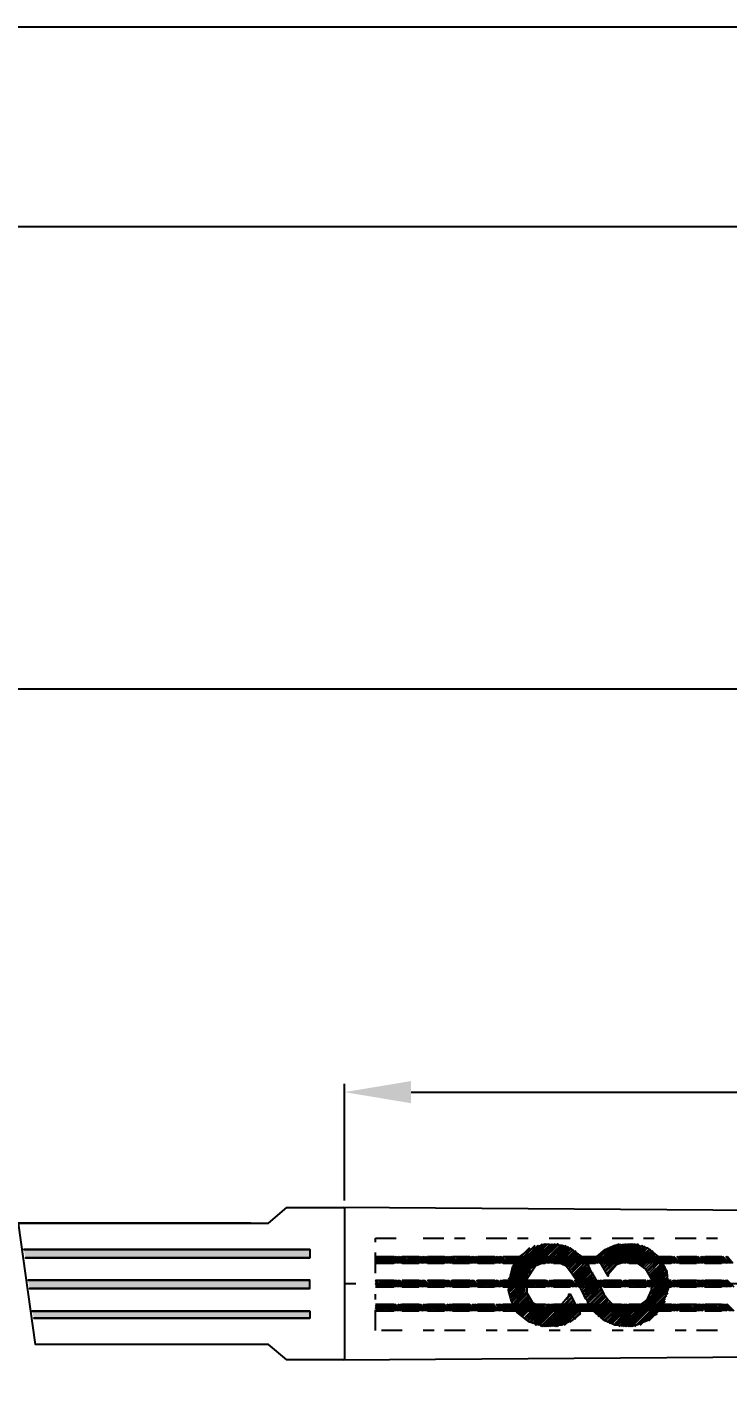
# Model space of a CAD drawing. Header units: millimetres. Extents: x 7018 to 13530, y 4187 to 5692.
# Drawn here: x 9919.24 to 9940.31, y 5208.06 to 5248.87 of the extents above; entities that cross this region are included whole.
import ezdxf

# ---------------------------------------------------------------- set-up
doc = ezdxf.new("R2010")
doc.units = ezdxf.units.MM
doc.linetypes.add('CENTER2', pattern=[28.575, 19.05, -3.175, 3.175, -3.175])
doc.linetypes.add('HIDDEN2', pattern=[0.1875, 0.125, -0.0625])
for name, color, linetype in [('Center Line', 2, 'CENTER2'), ('Dimension', 3, 'Continuous'), ('Hidden Line', 1, 'HIDDEN2')]:
    doc.layers.add(name, color=color, linetype=linetype)
doc.styles.get("Standard").update_dxf_attribs({"font": 'arial.ttf'})
doc.dimstyles.new('Standard$0', dxfattribs={"dimtxt": 2.3, "dimasz": 2, "dimexe": 1, "dimexo": 1, "dimgap": 1, "dimtad": 1, "dimdec": 1, "dimzin": 0, "dimdsep": 46, "dimtxsty": 'Standard', "dimcen": 0, "dimclrd": 4, "dimclre": 4, "dimclrt": 4, "dimadec": 1, "dimazin": 0, "dimtfac": 1, "dimtdec": 1, "dimtofl": 0, "dimtmove": 0, "dimatfit": 0, "dimfxl": 1, "dimtfillclr": 256, "dimtolj": 1, "dimtzin": 0, "dimlwd": -1, "dimlwe": -1, "dimarcsym": 1})

# ---------------------------------------------------------------- blocks, each defined once
blk = doc.blocks.new('*D2069')
at = {"layer": 'Defpoints', "color": 0, "transparency": 16777216}
for p in [(10077.711, 5216.858), (9928.786, 5213.351), (10077.711, 5213.351)]:
    blk.add_point(p, dxfattribs=at)
at = {"layer": 'Dimension', "color": 3, "transparency": 16777216}
for p, q in [((9928.786, 5213.601), (9928.786, 5217.108)), ((10077.711, 5213.601), (10077.711, 5217.108)), ((9930.786, 5216.858), (10075.711, 5216.858))]:
    blk.add_line(p, q, dxfattribs=at)
for points in [[(9930.786, 5217.191), (9930.786, 5216.525), (9928.786, 5216.858)], [(10075.711, 5217.191), (10075.711, 5216.525), (10077.711, 5216.858)]]:
    blk.add_solid(points, dxfattribs=at)
at = {"layer": 'Dimension', "transparency": 16777216, "insert": (10003.478, 5218.385), "char_height": 2.5, "attachment_point": 5}
blk.add_mtext('\\A1;149±2', dxfattribs=at)

msp = doc.modelspace()

# ---------------------------------------------------------------- linework, layer by layer
for p, q in [((10242.332, 5242.873), (9833.076, 5242.873)), ((9845.633, 5228.984), (10242.071, 5228.984)), ((9964.089, 5213.134), (9928.751, 5213.386)), ((9928.751, 5208.81), (9964.089, 5209.062))]:
    msp.add_line(p, q)
for points in [[(10246.37, 4951.873), (10246.37, 5248.873), (9826.37, 5248.873), (9826.37, 4951.873)], [(9918.981, 5212.923), (9926.506, 5212.923), (9927.053, 5213.386), (9928.786, 5213.386), (9928.786, 5208.81), (9927.053, 5208.81), (9926.506, 5209.273), (9919.496, 5209.273)], [(9927.74, 5212.13), (9919.147, 5212.13)], [(9938.27, 5211.877), (9938.48, 5211.456), (9938.522, 5210.951), (9938.312, 5210.403), (9937.891, 5209.982), (9937.427, 5209.813), (9936.922, 5209.855), (9936.627, 5209.982), (9936.374, 5210.192), (9936.164, 5210.445), (9936.164, 5210.487), (9936.122, 5210.487), (9936.08, 5210.614), (9936.037, 5210.656), (9935.995, 5210.74), (9935.785, 5211.161), (9935.616, 5211.414), (9935.448, 5211.624), (9935.195, 5211.751), (9934.942, 5211.793), (9934.521, 5211.624), (9934.268, 5211.245), (9934.268, 5210.824), (9934.437, 5210.529), (9934.69, 5210.403), (9934.942, 5210.319), (9935.279, 5210.445), (9935.532, 5210.74), (9935.532, 5210.782), (9935.574, 5210.782), (9935.869, 5210.192), (9935.616, 5209.982), (9935.321, 5209.855), (9934.816, 5209.813), (9934.353, 5209.94), (9933.974, 5210.235), (9933.805, 5210.571), (9933.721, 5210.908), (9933.763, 5211.288), (9933.847, 5211.624), (9934.058, 5211.919), (9934.353, 5212.13), (9934.816, 5212.298), (9935.321, 5212.256), (9935.616, 5212.13), (9935.911, 5211.919), (9936.08, 5211.667), (9936.122, 5211.667), (9936.122, 5211.624), (9936.164, 5211.54), (9936.206, 5211.456), (9936.248, 5211.372), (9936.501, 5210.951), (9936.585, 5210.782), (9936.711, 5210.614), (9936.922, 5210.403), (9937.259, 5210.319), (9937.554, 5210.361), (9937.891, 5210.614), (9938.017, 5210.908), (9938.017, 5211.245), (9937.849, 5211.54), (9937.554, 5211.751), (9937.301, 5211.793), (9936.964, 5211.667), (9936.711, 5211.372), (9936.711, 5211.33), (9936.374, 5211.919), (9936.627, 5212.13), (9936.922, 5212.256), (9937.427, 5212.298), (9937.891, 5212.172)], [(9935.658, 5212.13), (9935.279, 5211.751)], [(9927.74, 5211.877), (9919.19, 5211.877)], [(9935.953, 5211.877), (9935.574, 5211.498)], [(9938.185, 5211.961), (9937.806, 5211.582)], [(9938.27, 5211.877), (9937.891, 5211.498)], [(9938.312, 5211.793), (9937.933, 5211.414)], [(9936.29, 5211.288), (9935.911, 5210.908)], [(9927.74, 5211.203), (9919.274, 5211.203)], [(9927.74, 5210.951), (9919.316, 5210.951)], [(9934.563, 5210.445), (9934.184, 5210.066)], [(9936.627, 5210.698), (9936.248, 5210.319)], [(9927.74, 5210.277), (9919.4, 5210.277)], [(9927.74, 5210.066), (9919.442, 5210.066)], [(9936.922, 5210.403), (9936.543, 5210.024)]]:
    msp.add_lwpolyline(points, close=True)
for points in [[(9925.971, 5212.923), (9918.94, 5212.923)], [(9919.147, 5212.13), (9927.74, 5212.13), (9927.74, 5211.877), (9919.19, 5211.877)], [(9933.931, 5210.993), (9933.721, 5211.203), (9934.816, 5212.298)], [(9933.721, 5211.245), (9934.774, 5212.298)], [(9933.721, 5211.161), (9934.858, 5212.298)], [(9933.721, 5211.119), (9934.9, 5212.298)], [(9933.721, 5211.077), (9934.984, 5212.298)], [(9933.721, 5211.035), (9935.027, 5212.298)], [(9933.721, 5210.951), (9935.069, 5212.298)], [(9935.111, 5212.298), (9933.721, 5210.908), (9935.153, 5212.298)], [(9934.353, 5212.172), (9933.889, 5211.709), (9933.721, 5211.919)], [(9933.763, 5211.33), (9934.732, 5212.298)], [(9933.763, 5211.372), (9934.647, 5212.256)], [(9933.805, 5211.498), (9934.521, 5212.256)], [(9933.805, 5211.456), (9934.605, 5212.256)], [(9933.847, 5211.582), (9934.479, 5212.214)], [(9934.016, 5211.835), (9934.226, 5212.046)], [(9934.69, 5211.751), (9935.195, 5212.298), (9934.563, 5211.709), (9934.395, 5211.919)], [(9934.732, 5211.793), (9935.237, 5212.298)], [(9934.816, 5211.793), (9935.279, 5212.256)], [(9934.858, 5211.793), (9935.321, 5212.256)], [(9934.9, 5211.793), (9935.363, 5212.256)], [(9934.942, 5211.793), (9935.406, 5212.256)], [(9935.027, 5211.793), (9935.448, 5212.256)], [(9935.49, 5212.214), (9935.069, 5211.793), (9935.448, 5212.214)], [(9935.111, 5211.793), (9935.532, 5212.214)], [(9935.153, 5211.793), (9935.574, 5212.172), (9935.195, 5211.793)], [(9935.7, 5212.088), (9935.321, 5211.709), (9935.153, 5211.919)], [(9935.743, 5212.088), (9935.363, 5211.709), (9935.195, 5211.919)], [(9935.237, 5211.751), (9935.616, 5212.172)], [(9935.363, 5211.709), (9935.743, 5212.046)], [(9935.406, 5211.667), (9935.785, 5212.046)], [(9937.048, 5212.298), (9936.501, 5211.709), (9936.29, 5211.919)], [(9936.585, 5211.709), (9936.374, 5211.919), (9936.627, 5212.13)], [(9936.416, 5211.835), (9936.796, 5212.214)], [(9936.416, 5211.877), (9936.711, 5212.172)], [(9936.459, 5211.751), (9937.006, 5212.298)], [(9936.922, 5212.256), (9936.459, 5211.793), (9936.88, 5212.256)], [(9936.501, 5211.709), (9937.09, 5212.298)], [(9936.501, 5211.667), (9937.175, 5212.298)], [(9937.259, 5212.298), (9936.543, 5211.624), (9937.217, 5212.298)], [(9936.585, 5211.582), (9937.301, 5212.298)], [(9937.385, 5212.298), (9936.585, 5211.54), (9937.343, 5212.298)], [(9936.627, 5211.498), (9937.427, 5212.298)], [(9937.512, 5212.298), (9936.627, 5211.456), (9937.469, 5212.298)], [(9936.669, 5211.414), (9937.554, 5212.298)], [(9937.596, 5212.298), (9937.006, 5211.709), (9936.796, 5211.919)], [(9937.09, 5211.751), (9937.638, 5212.298)], [(9937.133, 5211.751), (9937.638, 5212.256)], [(9937.217, 5211.793), (9937.68, 5212.256)], [(9937.259, 5211.793), (9937.722, 5212.256)], [(9937.301, 5211.793), (9937.764, 5212.256)], [(9937.343, 5211.793), (9937.806, 5212.214), (9937.385, 5211.793)], [(9937.427, 5211.751), (9937.849, 5212.214)], [(9937.554, 5211.751), (9937.975, 5212.13), (9937.596, 5211.709), (9937.427, 5211.919)], [(9937.469, 5211.751), (9937.891, 5212.172), (9937.512, 5211.751), (9937.933, 5212.13)], [(9938.059, 5212.088), (9937.638, 5211.709), (9938.017, 5212.088)], [(9937.68, 5211.667), (9938.059, 5212.046)], [(9937.722, 5211.667), (9938.101, 5212.046)], [(9929.93, 5211.709), (9929.719, 5211.919)], [(9929.719, 5211.919), (9930.267, 5211.919)], [(9929.888, 5211.709), (9929.719, 5211.877)], [(9929.846, 5211.709), (9929.719, 5211.835)], [(9929.804, 5211.709), (9929.719, 5211.751)], [(9929.762, 5211.709), (9929.719, 5211.709)], [(9930.267, 5211.709), (9929.719, 5211.709)], [(9929.972, 5211.709), (9929.762, 5211.919)], [(9930.014, 5211.709), (9929.804, 5211.919)], [(9930.056, 5211.709), (9929.846, 5211.919)], [(9930.099, 5211.709), (9929.93, 5211.919)], [(9930.141, 5211.709), (9929.972, 5211.919)], [(9930.183, 5211.709), (9930.014, 5211.919)], [(9930.225, 5211.709), (9930.056, 5211.919)], [(9930.309, 5211.709), (9930.099, 5211.919)], [(9930.351, 5211.709), (9930.141, 5211.919)], [(9930.393, 5211.709), (9930.183, 5211.919)], [(9930.436, 5211.709), (9930.225, 5211.919)], [(9930.478, 5211.709), (9930.267, 5211.919)], [(9930.52, 5211.709), (9930.309, 5211.919)], [(9930.562, 5211.709), (9930.351, 5211.919)], [(9930.604, 5211.709), (9930.393, 5211.919)], [(9930.646, 5211.709), (9930.436, 5211.919)], [(9930.688, 5211.709), (9930.478, 5211.919)], [(9930.73, 5211.709), (9930.52, 5211.919)], [(9930.52, 5211.919), (9931.025, 5211.919)], [(9931.025, 5211.709), (9930.52, 5211.709)], [(9930.772, 5211.709), (9930.562, 5211.919)], [(9930.815, 5211.709), (9930.646, 5211.919)], [(9930.857, 5211.709), (9930.688, 5211.919)], [(9930.899, 5211.709), (9930.73, 5211.919)], [(9930.941, 5211.709), (9930.772, 5211.919)], [(9930.983, 5211.709), (9930.815, 5211.919)], [(9931.067, 5211.709), (9930.857, 5211.919)], [(9931.109, 5211.709), (9930.899, 5211.919)], [(9931.152, 5211.709), (9930.941, 5211.919)], [(9931.194, 5211.709), (9930.983, 5211.919)], [(9931.236, 5211.709), (9931.025, 5211.919)], [(9931.278, 5211.709), (9931.067, 5211.919)], [(9931.32, 5211.709), (9931.109, 5211.919)], [(9931.362, 5211.709), (9931.152, 5211.919)], [(9931.404, 5211.709), (9931.194, 5211.919)], [(9931.446, 5211.709), (9931.236, 5211.919)], [(9931.488, 5211.709), (9931.278, 5211.919)], [(9931.278, 5211.919), (9931.783, 5211.919)], [(9931.783, 5211.709), (9931.278, 5211.709)], [(9931.531, 5211.709), (9931.32, 5211.919)], [(9931.573, 5211.709), (9931.404, 5211.919)], [(9931.615, 5211.709), (9931.446, 5211.919)], [(9931.657, 5211.709), (9931.488, 5211.919)], [(9931.699, 5211.709), (9931.531, 5211.919)], [(9931.783, 5211.709), (9931.573, 5211.919)], [(9931.825, 5211.709), (9931.615, 5211.919)], [(9931.868, 5211.709), (9931.657, 5211.919)], [(9931.91, 5211.709), (9931.699, 5211.919)], [(9931.952, 5211.709), (9931.741, 5211.919)], [(9931.994, 5211.709), (9931.783, 5211.919)], [(9932.036, 5211.709), (9931.825, 5211.919)], [(9932.078, 5211.709), (9931.868, 5211.919)], [(9932.12, 5211.709), (9931.91, 5211.919)], [(9932.162, 5211.709), (9931.952, 5211.919)], [(9932.205, 5211.709), (9931.994, 5211.919)], [(9932.247, 5211.709), (9932.036, 5211.919)], [(9932.036, 5211.919), (9932.541, 5211.919)], [(9932.541, 5211.709), (9932.036, 5211.709)], [(9932.289, 5211.709), (9932.12, 5211.919)], [(9932.331, 5211.709), (9932.162, 5211.919)], [(9932.373, 5211.709), (9932.205, 5211.919)], [(9932.415, 5211.709), (9932.247, 5211.919)], [(9932.457, 5211.709), (9932.289, 5211.919)], [(9932.541, 5211.709), (9932.331, 5211.919)], [(9932.584, 5211.709), (9932.373, 5211.919)], [(9932.626, 5211.709), (9932.415, 5211.919)], [(9932.668, 5211.709), (9932.457, 5211.919)], [(9932.71, 5211.709), (9932.499, 5211.919)], [(9932.752, 5211.709), (9932.541, 5211.919)], [(9932.794, 5211.709), (9932.584, 5211.919)], [(9932.836, 5211.709), (9932.626, 5211.919)], [(9932.878, 5211.709), (9932.668, 5211.919)], [(9932.921, 5211.709), (9932.71, 5211.919)], [(9932.963, 5211.709), (9932.752, 5211.919)], [(9933.005, 5211.709), (9932.794, 5211.919)], [(9932.794, 5211.919), (9933.3, 5211.919)], [(9933.3, 5211.709), (9932.794, 5211.709)], [(9933.047, 5211.709), (9932.878, 5211.919)], [(9933.089, 5211.709), (9932.921, 5211.919)], [(9933.131, 5211.709), (9932.963, 5211.919)], [(9933.173, 5211.709), (9933.005, 5211.919)], [(9933.258, 5211.709), (9933.047, 5211.919)], [(9933.3, 5211.709), (9933.089, 5211.919)], [(9933.342, 5211.709), (9933.131, 5211.919)], [(9933.384, 5211.709), (9933.173, 5211.919)], [(9933.426, 5211.709), (9933.215, 5211.919)], [(9933.468, 5211.709), (9933.258, 5211.919)], [(9933.51, 5211.709), (9933.3, 5211.919)], [(9933.552, 5211.709), (9933.342, 5211.919)], [(9933.594, 5211.709), (9933.384, 5211.919)], [(9933.637, 5211.709), (9933.426, 5211.919)], [(9933.679, 5211.709), (9933.468, 5211.919)], [(9933.721, 5211.709), (9933.51, 5211.919)], [(9933.552, 5211.919), (9934.058, 5211.919)], [(9934.058, 5211.709), (9933.552, 5211.709)], [(9933.763, 5211.709), (9933.594, 5211.919)], [(9933.805, 5211.709), (9933.637, 5211.919)], [(9933.847, 5211.709), (9933.679, 5211.919)], [(9933.931, 5211.709), (9933.763, 5211.919)], [(9934.016, 5211.709), (9933.805, 5211.919)], [(9934.058, 5211.709), (9933.847, 5211.919)], [(9934.1, 5211.709), (9933.889, 5211.919)], [(9934.142, 5211.709), (9933.931, 5211.919)], [(9934.184, 5211.709), (9933.974, 5211.919)], [(9934.226, 5211.709), (9934.016, 5211.919)], [(9934.268, 5211.709), (9934.058, 5211.919)], [(9934.31, 5211.709), (9934.1, 5211.919)], [(9934.353, 5211.709), (9934.142, 5211.919)], [(9934.395, 5211.709), (9934.184, 5211.919)], [(9934.437, 5211.709), (9934.226, 5211.919)], [(9934.479, 5211.709), (9934.268, 5211.919)], [(9934.31, 5211.919), (9934.816, 5211.919)], [(9934.816, 5211.709), (9934.31, 5211.709)], [(9934.521, 5211.709), (9934.353, 5211.919)], [(9934.605, 5211.709), (9934.437, 5211.919)], [(9934.647, 5211.709), (9934.479, 5211.919)], [(9934.732, 5211.709), (9934.521, 5211.919)], [(9934.774, 5211.709), (9934.563, 5211.919)], [(9934.816, 5211.709), (9934.605, 5211.919)], [(9934.858, 5211.709), (9934.647, 5211.919)], [(9934.9, 5211.709), (9934.69, 5211.919)], [(9934.942, 5211.709), (9934.732, 5211.919)], [(9934.984, 5211.709), (9934.774, 5211.919)], [(9935.027, 5211.709), (9934.816, 5211.919)], [(9935.069, 5211.709), (9934.858, 5211.919)], [(9935.111, 5211.709), (9934.9, 5211.919)], [(9935.153, 5211.709), (9934.942, 5211.919)], [(9935.195, 5211.709), (9934.984, 5211.919)], [(9935.237, 5211.709), (9935.069, 5211.919)], [(9935.069, 5211.919), (9935.574, 5211.919)], [(9935.574, 5211.709), (9935.069, 5211.709)], [(9935.279, 5211.709), (9935.111, 5211.919)], [(9935.406, 5211.709), (9935.237, 5211.919)], [(9935.49, 5211.709), (9935.279, 5211.919)], [(9935.532, 5211.709), (9935.321, 5211.919)], [(9935.574, 5211.709), (9935.363, 5211.919)], [(9935.616, 5211.709), (9935.406, 5211.919)], [(9935.448, 5211.667), (9935.785, 5212.004)], [(9935.448, 5211.624), (9935.827, 5212.004)], [(9935.658, 5211.709), (9935.448, 5211.919)], [(9935.49, 5211.624), (9935.869, 5211.961), (9935.49, 5211.582)], [(9935.7, 5211.709), (9935.49, 5211.919)], [(9935.743, 5211.709), (9935.532, 5211.919)], [(9935.7, 5211.33), (9936.08, 5211.709), (9935.911, 5211.919), (9935.532, 5211.582)], [(9935.532, 5211.54), (9935.911, 5211.919)], [(9935.785, 5211.709), (9935.574, 5211.919)], [(9935.827, 5211.709), (9935.616, 5211.919)], [(9935.616, 5211.414), (9935.995, 5211.793), (9935.616, 5211.456), (9935.953, 5211.835)], [(9935.869, 5211.709), (9935.658, 5211.919)], [(9935.658, 5211.372), (9936.037, 5211.751), (9935.658, 5211.33)], [(9935.911, 5211.709), (9935.7, 5211.919)], [(9935.7, 5211.288), (9936.08, 5211.667), (9935.7, 5211.245)], [(9935.953, 5211.709), (9935.743, 5211.919)], [(9935.995, 5211.709), (9935.827, 5211.919)], [(9935.827, 5211.919), (9936.332, 5211.919)], [(9936.332, 5211.709), (9935.827, 5211.709)], [(9936.037, 5211.709), (9935.869, 5211.919)], [(9936.122, 5211.709), (9935.953, 5211.919)], [(9936.206, 5211.709), (9935.995, 5211.919)], [(9936.248, 5211.709), (9936.037, 5211.919)], [(9936.29, 5211.709), (9936.08, 5211.919)], [(9936.332, 5211.709), (9936.122, 5211.919)], [(9936.374, 5211.709), (9936.164, 5211.919)], [(9936.416, 5211.709), (9936.206, 5211.919)], [(9936.459, 5211.709), (9936.248, 5211.919)], [(9936.543, 5211.709), (9936.332, 5211.919)], [(9936.627, 5211.709), (9936.416, 5211.919)], [(9936.669, 5211.709), (9936.459, 5211.919)], [(9936.711, 5211.709), (9936.543, 5211.919)], [(9936.753, 5211.709), (9936.585, 5211.919)], [(9936.585, 5211.919), (9937.09, 5211.919)], [(9937.09, 5211.709), (9936.585, 5211.709)], [(9936.796, 5211.709), (9936.627, 5211.919)], [(9936.838, 5211.709), (9936.669, 5211.919)], [(9936.88, 5211.709), (9936.711, 5211.919)], [(9936.964, 5211.709), (9936.753, 5211.919)], [(9937.048, 5211.709), (9936.838, 5211.919)], [(9937.09, 5211.709), (9936.88, 5211.919)], [(9937.133, 5211.709), (9936.922, 5211.919)], [(9937.175, 5211.709), (9936.964, 5211.919)], [(9937.217, 5211.709), (9937.006, 5211.919)], [(9937.259, 5211.709), (9937.048, 5211.919)], [(9937.301, 5211.709), (9937.09, 5211.919)], [(9937.343, 5211.709), (9937.133, 5211.919)], [(9937.385, 5211.709), (9937.175, 5211.919)], [(9937.427, 5211.709), (9937.217, 5211.919)], [(9937.469, 5211.709), (9937.301, 5211.919)], [(9937.512, 5211.709), (9937.343, 5211.919)], [(9937.343, 5211.919), (9937.849, 5211.919)], [(9937.849, 5211.709), (9937.343, 5211.709)], [(9937.554, 5211.709), (9937.385, 5211.919)], [(9937.68, 5211.709), (9937.469, 5211.919)], [(9937.722, 5211.709), (9937.512, 5211.919)], [(9937.764, 5211.709), (9937.554, 5211.919)], [(9937.806, 5211.709), (9937.596, 5211.919)], [(9937.849, 5211.709), (9937.638, 5211.919)], [(9937.891, 5211.709), (9937.68, 5211.919)], [(9937.722, 5211.624), (9938.101, 5212.004)], [(9937.933, 5211.709), (9937.722, 5211.919)], [(9937.764, 5211.624), (9938.143, 5212.004)], [(9937.975, 5211.709), (9937.764, 5211.919)], [(9938.017, 5211.709), (9937.806, 5211.919)], [(9938.059, 5211.709), (9937.849, 5211.919)], [(9938.438, 5211.709), (9938.228, 5211.919), (9937.849, 5211.54), (9938.228, 5211.919)], [(9938.101, 5211.709), (9937.891, 5211.919)], [(9937.891, 5211.456), (9938.312, 5211.835)], [(9938.143, 5211.709), (9937.933, 5211.919)], [(9937.975, 5211.33), (9938.354, 5211.709), (9938.185, 5211.919)], [(9937.975, 5211.372), (9938.354, 5211.751)], [(9937.975, 5211.288), (9938.396, 5211.709)], [(9938.185, 5211.709), (9938.017, 5211.919)], [(9938.017, 5211.288), (9938.396, 5211.667)], [(9938.228, 5211.709), (9938.059, 5211.919)], [(9938.27, 5211.709), (9938.101, 5211.919)], [(9938.101, 5211.919), (9938.607, 5211.919)], [(9938.607, 5211.709), (9938.101, 5211.709)], [(9938.312, 5211.709), (9938.143, 5211.919)], [(9938.48, 5211.709), (9938.27, 5211.919)], [(9938.522, 5211.709), (9938.312, 5211.919)], [(9938.565, 5211.709), (9938.354, 5211.919)], [(9938.607, 5211.709), (9938.396, 5211.919)], [(9938.649, 5211.709), (9938.438, 5211.919)], [(9938.691, 5211.709), (9938.48, 5211.919)], [(9938.733, 5211.709), (9938.522, 5211.919)], [(9938.775, 5211.709), (9938.565, 5211.919)], [(9938.817, 5211.709), (9938.607, 5211.919)], [(9938.859, 5211.709), (9938.649, 5211.919)], [(9938.902, 5211.709), (9938.691, 5211.919)], [(9938.944, 5211.709), (9938.775, 5211.919)], [(9938.986, 5211.709), (9938.817, 5211.919)], [(9939.028, 5211.709), (9938.859, 5211.919)], [(9938.859, 5211.919), (9939.365, 5211.919)], [(9939.365, 5211.709), (9938.859, 5211.709)], [(9939.07, 5211.709), (9938.902, 5211.919)], [(9939.154, 5211.709), (9938.944, 5211.919)], [(9939.196, 5211.709), (9938.986, 5211.919)], [(9939.238, 5211.709), (9939.028, 5211.919)], [(9939.281, 5211.709), (9939.07, 5211.919)], [(9939.323, 5211.709), (9939.112, 5211.919)], [(9939.365, 5211.709), (9939.154, 5211.919)], [(9939.407, 5211.709), (9939.196, 5211.919)], [(9939.449, 5211.709), (9939.238, 5211.919)], [(9939.491, 5211.709), (9939.281, 5211.919)], [(9939.533, 5211.709), (9939.323, 5211.919)], [(9939.575, 5211.709), (9939.365, 5211.919)], [(9939.618, 5211.709), (9939.407, 5211.919)], [(9939.66, 5211.709), (9939.491, 5211.919)], [(9939.702, 5211.709), (9939.533, 5211.919)], [(9939.744, 5211.709), (9939.575, 5211.919)], [(9939.786, 5211.709), (9939.618, 5211.919)], [(9939.618, 5211.919), (9940.123, 5211.919)], [(9940.123, 5211.709), (9939.618, 5211.709)], [(9939.828, 5211.709), (9939.66, 5211.919)], [(9939.912, 5211.709), (9939.702, 5211.919)], [(9939.955, 5211.709), (9939.744, 5211.919)], [(9939.997, 5211.709), (9939.786, 5211.919)], [(9940.039, 5211.709), (9939.828, 5211.919)], [(9940.081, 5211.709), (9939.87, 5211.919)], [(9940.123, 5211.709), (9939.912, 5211.919)], [(9940.165, 5211.709), (9939.955, 5211.919)], [(9940.207, 5211.709), (9939.997, 5211.919)], [(9940.249, 5211.709), (9940.039, 5211.919)], [(9940.291, 5211.709), (9940.081, 5211.919)], [(9940.334, 5211.709), (9940.123, 5211.919)], [(9940.376, 5211.709), (9940.165, 5211.919)], [(9940.418, 5211.709), (9940.249, 5211.919)], [(9940.46, 5211.709), (9940.291, 5211.919)], [(9933.721, 5210.866), (9934.395, 5211.498)], [(9933.721, 5210.824), (9934.31, 5211.372)], [(9933.763, 5210.782), (9934.268, 5211.288)], [(9933.763, 5210.74), (9934.268, 5211.245)], [(9935.827, 5211.035), (9936.248, 5211.414), (9935.869, 5210.993), (9935.7, 5211.203)], [(9935.743, 5211.245), (9936.122, 5211.624)], [(9935.911, 5210.993), (9935.743, 5211.203), (9936.122, 5211.582)], [(9935.743, 5211.161), (9936.164, 5211.582)], [(9935.785, 5211.161), (9936.164, 5211.54)], [(9935.785, 5211.119), (9936.164, 5211.498)], [(9936.206, 5211.456), (9935.827, 5211.077), (9936.206, 5211.498)], [(9935.869, 5210.993), (9936.248, 5211.372)], [(9935.869, 5210.951), (9936.29, 5211.33)], [(9935.953, 5210.866), (9936.332, 5211.245)], [(9936.669, 5211.372), (9936.753, 5211.456)], [(9936.711, 5211.372), (9936.711, 5211.414)], [(9938.48, 5211.456), (9938.017, 5210.993), (9937.806, 5211.203)], [(9937.849, 5210.571), (9938.522, 5211.245)], [(9937.933, 5210.74), (9938.522, 5211.288)], [(9937.975, 5210.824), (9938.522, 5211.33)], [(9938.185, 5210.993), (9938.017, 5211.203), (9938.438, 5211.624)], [(9938.017, 5211.245), (9938.396, 5211.624)], [(9938.017, 5211.161), (9938.438, 5211.582)], [(9938.017, 5211.119), (9938.438, 5211.54)], [(9938.017, 5211.077), (9938.48, 5211.498), (9938.017, 5211.035)], [(9938.017, 5210.951), (9938.48, 5211.414)], [(9938.017, 5210.866), (9938.48, 5211.372)], [(9919.316, 5210.951), (9927.74, 5210.951), (9927.74, 5211.203), (9919.274, 5211.203)], [(9929.93, 5210.993), (9929.719, 5211.203)], [(9929.719, 5211.203), (9930.267, 5211.203)], [(9929.888, 5210.993), (9929.719, 5211.161)], [(9929.846, 5210.993), (9929.719, 5211.119)], [(9929.804, 5210.993), (9929.719, 5211.077)], [(9929.762, 5210.993), (9929.719, 5210.993)], [(9930.267, 5210.993), (9929.719, 5210.993)], [(9929.972, 5210.993), (9929.804, 5211.203)], [(9930.014, 5210.993), (9929.846, 5211.203)], [(9930.056, 5210.993), (9929.888, 5211.203)], [(9930.099, 5210.993), (9929.93, 5211.203)], [(9930.183, 5210.993), (9929.972, 5211.203)], [(9930.225, 5210.993), (9930.014, 5211.203)], [(9930.267, 5210.993), (9930.056, 5211.203)], [(9930.309, 5210.993), (9930.099, 5211.203)], [(9930.351, 5210.993), (9930.141, 5211.203)], [(9930.393, 5210.993), (9930.183, 5211.203)], [(9930.436, 5210.993), (9930.225, 5211.203)], [(9930.478, 5210.993), (9930.267, 5211.203)], [(9930.52, 5210.993), (9930.309, 5211.203)], [(9930.562, 5210.993), (9930.351, 5211.203)], [(9930.604, 5210.993), (9930.393, 5211.203)], [(9930.646, 5210.993), (9930.436, 5211.203)], [(9930.688, 5210.993), (9930.52, 5211.203)], [(9930.52, 5211.203), (9931.025, 5211.203)], [(9931.025, 5210.993), (9930.52, 5210.993)], [(9930.73, 5210.993), (9930.562, 5211.203)], [(9930.772, 5210.993), (9930.604, 5211.203)], [(9930.815, 5210.993), (9930.646, 5211.203)], [(9930.857, 5210.993), (9930.688, 5211.203)], [(9930.941, 5210.993), (9930.73, 5211.203)], [(9930.983, 5210.993), (9930.772, 5211.203)], [(9931.025, 5210.993), (9930.815, 5211.203)], [(9931.067, 5210.993), (9930.857, 5211.203)], [(9931.109, 5210.993), (9930.899, 5211.203)], [(9931.152, 5210.993), (9930.941, 5211.203)], [(9931.194, 5210.993), (9930.983, 5211.203)], [(9931.236, 5210.993), (9931.025, 5211.203)], [(9931.278, 5210.993), (9931.067, 5211.203)], [(9931.32, 5210.993), (9931.109, 5211.203)], [(9931.362, 5210.993), (9931.152, 5211.203)], [(9931.404, 5210.993), (9931.194, 5211.203)], [(9931.446, 5210.993), (9931.278, 5211.203)], [(9931.278, 5211.203), (9931.783, 5211.203)], [(9931.783, 5210.993), (9931.278, 5210.993)], [(9931.488, 5210.993), (9931.32, 5211.203)], [(9931.531, 5210.993), (9931.362, 5211.203)], [(9931.573, 5210.993), (9931.404, 5211.203)], [(9931.657, 5210.993), (9931.446, 5211.203)], [(9931.699, 5210.993), (9931.488, 5211.203)], [(9931.741, 5210.993), (9931.531, 5211.203)], [(9931.783, 5210.993), (9931.573, 5211.203)], [(9931.825, 5210.993), (9931.615, 5211.203)], [(9931.868, 5210.993), (9931.657, 5211.203)], [(9931.91, 5210.993), (9931.699, 5211.203)], [(9931.952, 5210.993), (9931.741, 5211.203)], [(9931.994, 5210.993), (9931.783, 5211.203)], [(9932.036, 5210.993), (9931.825, 5211.203)], [(9932.078, 5210.993), (9931.868, 5211.203)], [(9932.12, 5210.993), (9931.91, 5211.203)], [(9932.162, 5210.993), (9931.994, 5211.203)], [(9932.205, 5210.993), (9932.036, 5211.203)], [(9932.036, 5211.203), (9932.541, 5211.203)], [(9932.541, 5210.993), (9932.036, 5210.993)], [(9932.247, 5210.993), (9932.078, 5211.203)], [(9932.289, 5210.993), (9932.12, 5211.203)], [(9932.331, 5210.993), (9932.162, 5211.203)], [(9932.415, 5210.993), (9932.205, 5211.203)], [(9932.457, 5210.993), (9932.247, 5211.203)], [(9932.499, 5210.993), (9932.289, 5211.203)], [(9932.541, 5210.993), (9932.331, 5211.203)], [(9932.584, 5210.993), (9932.373, 5211.203)], [(9932.626, 5210.993), (9932.415, 5211.203)], [(9932.668, 5210.993), (9932.457, 5211.203)], [(9932.71, 5210.993), (9932.499, 5211.203)], [(9932.752, 5210.993), (9932.541, 5211.203)], [(9932.794, 5210.993), (9932.584, 5211.203)], [(9932.836, 5210.993), (9932.626, 5211.203)], [(9932.878, 5210.993), (9932.668, 5211.203)], [(9932.921, 5210.993), (9932.752, 5211.203)], [(9932.963, 5210.993), (9932.794, 5211.203)], [(9932.794, 5211.203), (9933.3, 5211.203)], [(9933.3, 5210.993), (9932.794, 5210.993)], [(9933.005, 5210.993), (9932.836, 5211.203)], [(9933.047, 5210.993), (9932.878, 5211.203)], [(9933.131, 5210.993), (9932.921, 5211.203)], [(9933.173, 5210.993), (9932.963, 5211.203)], [(9933.215, 5210.993), (9933.005, 5211.203)], [(9933.258, 5210.993), (9933.047, 5211.203)], [(9933.3, 5210.993), (9933.089, 5211.203)], [(9933.342, 5210.993), (9933.131, 5211.203)], [(9933.384, 5210.993), (9933.173, 5211.203)], [(9933.426, 5210.993), (9933.215, 5211.203)], [(9933.468, 5210.993), (9933.258, 5211.203)], [(9933.51, 5210.993), (9933.3, 5211.203)], [(9933.552, 5210.993), (9933.342, 5211.203)], [(9933.594, 5210.993), (9933.384, 5211.203)], [(9933.637, 5210.993), (9933.468, 5211.203)], [(9933.679, 5210.993), (9933.51, 5211.203)], [(9933.721, 5210.993), (9933.552, 5211.203)], [(9933.552, 5211.203), (9934.058, 5211.203)], [(9934.058, 5210.993), (9933.552, 5210.993)], [(9933.763, 5210.993), (9933.594, 5211.203)], [(9933.805, 5210.993), (9933.637, 5211.203)], [(9933.889, 5210.993), (9933.679, 5211.203)], [(9933.974, 5210.993), (9933.763, 5211.203)], [(9933.763, 5210.698), (9934.226, 5211.161)], [(9933.763, 5210.656), (9934.226, 5211.119)], [(9934.016, 5210.993), (9933.805, 5211.203)], [(9933.805, 5210.571), (9934.226, 5210.993), (9934.016, 5211.203)], [(9934.226, 5211.035), (9933.805, 5210.614), (9934.226, 5211.077)], [(9933.805, 5210.529), (9934.226, 5210.951)], [(9934.058, 5210.993), (9933.847, 5211.203)], [(9934.058, 5210.277), (9933.847, 5210.487), (9934.226, 5210.908)], [(9933.847, 5210.487), (9934.268, 5210.866)], [(9933.847, 5210.445), (9934.268, 5210.824), (9933.889, 5210.403), (9934.268, 5210.782)], [(9934.1, 5210.993), (9933.889, 5211.203)], [(9934.142, 5210.993), (9933.931, 5211.203)], [(9934.184, 5210.993), (9933.974, 5211.203)], [(9934.268, 5210.993), (9934.058, 5211.203)], [(9934.31, 5210.993), (9934.1, 5211.203)], [(9934.353, 5210.993), (9934.142, 5211.203)], [(9934.395, 5210.993), (9934.226, 5211.203)], [(9934.437, 5210.993), (9934.268, 5211.203)], [(9934.479, 5210.993), (9934.31, 5211.203)], [(9934.31, 5211.203), (9934.816, 5211.203)], [(9934.816, 5210.993), (9934.31, 5210.993)], [(9934.521, 5210.993), (9934.353, 5211.203)], [(9934.605, 5210.993), (9934.395, 5211.203)], [(9934.647, 5210.993), (9934.437, 5211.203)], [(9934.69, 5210.993), (9934.479, 5211.203)], [(9934.732, 5210.993), (9934.521, 5211.203)], [(9934.774, 5210.993), (9934.563, 5211.203)], [(9934.816, 5210.993), (9934.605, 5211.203)], [(9934.858, 5210.993), (9934.647, 5211.203)], [(9934.9, 5210.993), (9934.69, 5211.203)], [(9934.942, 5210.993), (9934.732, 5211.203)], [(9934.984, 5210.993), (9934.774, 5211.203)], [(9935.027, 5210.993), (9934.816, 5211.203)], [(9935.069, 5210.993), (9934.858, 5211.203)], [(9935.111, 5210.993), (9934.942, 5211.203)], [(9935.153, 5210.993), (9934.984, 5211.203)], [(9935.195, 5210.993), (9935.027, 5211.203)], [(9935.237, 5210.993), (9935.069, 5211.203)], [(9935.069, 5211.203), (9935.574, 5211.203)], [(9935.574, 5210.993), (9935.069, 5210.993)], [(9935.279, 5210.993), (9935.111, 5211.203)], [(9935.363, 5210.993), (9935.153, 5211.203)], [(9935.406, 5210.993), (9935.195, 5211.203)], [(9935.448, 5210.993), (9935.237, 5211.203)], [(9935.49, 5210.993), (9935.279, 5211.203)], [(9935.532, 5210.993), (9935.321, 5211.203)], [(9935.574, 5210.993), (9935.363, 5211.203)], [(9935.616, 5210.993), (9935.406, 5211.203)], [(9935.658, 5210.993), (9935.448, 5211.203)], [(9935.7, 5210.993), (9935.49, 5211.203)], [(9935.743, 5210.993), (9935.532, 5211.203)], [(9935.785, 5210.993), (9935.574, 5211.203)], [(9935.827, 5210.993), (9935.616, 5211.203)], [(9935.953, 5210.993), (9935.785, 5211.203)], [(9935.995, 5210.993), (9935.827, 5211.203)], [(9935.827, 5211.203), (9936.332, 5211.203)], [(9936.332, 5210.993), (9935.827, 5210.993)], [(9936.08, 5210.993), (9935.869, 5211.203)], [(9936.122, 5210.993), (9935.911, 5211.203)], [(9936.164, 5210.993), (9935.953, 5211.203)], [(9936.543, 5210.993), (9936.332, 5211.203), (9935.953, 5210.824), (9936.374, 5211.203)], [(9936.206, 5210.993), (9935.995, 5211.203)], [(9935.995, 5210.782), (9936.374, 5211.161)], [(9936.416, 5211.119), (9935.995, 5210.74), (9936.374, 5211.119)], [(9936.248, 5210.993), (9936.037, 5211.203)], [(9936.037, 5210.698), (9936.416, 5211.077)], [(9936.037, 5210.656), (9936.416, 5211.035)], [(9936.29, 5210.993), (9936.08, 5211.203)], [(9936.459, 5211.035), (9936.08, 5210.614), (9936.459, 5210.993), (9936.248, 5211.203)], [(9936.08, 5210.571), (9936.501, 5210.951), (9936.122, 5210.529), (9936.501, 5210.908)], [(9936.332, 5210.993), (9936.122, 5211.203)], [(9936.374, 5210.993), (9936.164, 5211.203)], [(9936.374, 5210.277), (9936.164, 5210.487), (9936.543, 5210.866), (9936.164, 5210.445), (9936.543, 5210.824)], [(9936.416, 5210.993), (9936.206, 5211.203)], [(9936.501, 5210.993), (9936.29, 5211.203)], [(9936.585, 5210.993), (9936.416, 5211.203)], [(9936.627, 5210.993), (9936.459, 5211.203)], [(9936.669, 5210.993), (9936.501, 5211.203)], [(9936.711, 5210.993), (9936.543, 5211.203)], [(9936.753, 5210.993), (9936.585, 5211.203)], [(9936.585, 5211.203), (9937.09, 5211.203)], [(9937.09, 5210.993), (9936.585, 5210.993)], [(9936.838, 5210.993), (9936.627, 5211.203)], [(9936.88, 5210.993), (9936.669, 5211.203)], [(9936.922, 5210.993), (9936.711, 5211.203)], [(9936.964, 5210.993), (9936.753, 5211.203)], [(9937.006, 5210.993), (9936.796, 5211.203)], [(9937.048, 5210.993), (9936.838, 5211.203)], [(9937.09, 5210.993), (9936.88, 5211.203)], [(9937.133, 5210.993), (9936.922, 5211.203)], [(9937.175, 5210.993), (9936.964, 5211.203)], [(9937.217, 5210.993), (9937.006, 5211.203)], [(9937.259, 5210.993), (9937.048, 5211.203)], [(9937.301, 5210.993), (9937.09, 5211.203)], [(9938.733, 5210.993), (9938.522, 5211.203), (9937.133, 5209.813)], [(9937.343, 5210.993), (9937.175, 5211.203)], [(9937.175, 5209.813), (9938.522, 5211.161)], [(9937.385, 5210.993), (9937.217, 5211.203)], [(9937.217, 5209.813), (9938.522, 5211.119)], [(9937.427, 5210.993), (9937.259, 5211.203)], [(9937.259, 5209.813), (9938.522, 5211.077)], [(9937.469, 5210.993), (9937.301, 5211.203)], [(9937.301, 5209.813), (9938.522, 5211.035)], [(9937.554, 5210.993), (9937.343, 5211.203)], [(9937.343, 5209.813), (9938.522, 5210.993), (9938.312, 5211.203)], [(9937.343, 5211.203), (9937.849, 5211.203)], [(9937.849, 5210.993), (9937.343, 5210.993)], [(9937.596, 5210.993), (9937.385, 5211.203)], [(9937.385, 5209.813), (9938.522, 5210.951)], [(9937.638, 5210.993), (9937.427, 5211.203)], [(9937.427, 5209.813), (9938.522, 5210.908)], [(9937.68, 5210.993), (9937.469, 5211.203)], [(9937.722, 5210.993), (9937.512, 5211.203)], [(9937.512, 5209.813), (9938.522, 5210.824)], [(9937.764, 5210.993), (9937.554, 5211.203)], [(9937.806, 5210.993), (9937.596, 5211.203)], [(9937.849, 5210.993), (9937.638, 5211.203)], [(9937.891, 5210.993), (9937.68, 5211.203)], [(9937.933, 5210.993), (9937.722, 5211.203)], [(9937.975, 5210.993), (9937.764, 5211.203)], [(9938.059, 5210.993), (9937.891, 5211.203)], [(9938.101, 5210.993), (9937.933, 5211.203)], [(9938.143, 5210.993), (9937.975, 5211.203)], [(9938.228, 5210.993), (9938.059, 5211.203)], [(9938.312, 5210.993), (9938.101, 5211.203)], [(9938.101, 5211.203), (9938.607, 5211.203)], [(9938.607, 5210.993), (9938.101, 5210.993)], [(9938.354, 5210.993), (9938.143, 5211.203)], [(9938.396, 5210.993), (9938.185, 5211.203)], [(9938.438, 5210.993), (9938.228, 5211.203)], [(9938.48, 5210.993), (9938.27, 5211.203)], [(9938.565, 5210.993), (9938.354, 5211.203)], [(9938.607, 5210.993), (9938.396, 5211.203)], [(9938.649, 5210.993), (9938.438, 5211.203)], [(9938.691, 5210.993), (9938.48, 5211.203)], [(9938.522, 5210.951), (9938.522, 5210.993)], [(9938.775, 5210.993), (9938.565, 5211.203)], [(9938.817, 5210.993), (9938.649, 5211.203)], [(9938.859, 5210.993), (9938.691, 5211.203)], [(9938.902, 5210.993), (9938.733, 5211.203)], [(9938.944, 5210.993), (9938.775, 5211.203)], [(9939.028, 5210.993), (9938.817, 5211.203)], [(9939.07, 5210.993), (9938.859, 5211.203)], [(9938.859, 5211.203), (9939.365, 5211.203)], [(9939.365, 5210.993), (9938.859, 5210.993)], [(9939.112, 5210.993), (9938.902, 5211.203)], [(9939.154, 5210.993), (9938.944, 5211.203)], [(9939.196, 5210.993), (9938.986, 5211.203)], [(9939.238, 5210.993), (9939.028, 5211.203)], [(9939.281, 5210.993), (9939.07, 5211.203)], [(9939.323, 5210.993), (9939.112, 5211.203)], [(9939.365, 5210.993), (9939.154, 5211.203)], [(9939.407, 5210.993), (9939.196, 5211.203)], [(9939.449, 5210.993), (9939.238, 5211.203)], [(9939.491, 5210.993), (9939.281, 5211.203)], [(9939.533, 5210.993), (9939.365, 5211.203)], [(9939.575, 5210.993), (9939.407, 5211.203)], [(9939.618, 5210.993), (9939.449, 5211.203)], [(9939.66, 5210.993), (9939.491, 5211.203)], [(9939.702, 5210.993), (9939.533, 5211.203)], [(9939.786, 5210.993), (9939.575, 5211.203)], [(9939.828, 5210.993), (9939.618, 5211.203)], [(9939.618, 5211.203), (9940.123, 5211.203)], [(9940.123, 5210.993), (9939.618, 5210.993)], [(9939.87, 5210.993), (9939.66, 5211.203)], [(9939.912, 5210.993), (9939.702, 5211.203)], [(9939.955, 5210.993), (9939.744, 5211.203)], [(9939.997, 5210.993), (9939.786, 5211.203)], [(9940.039, 5210.993), (9939.828, 5211.203)], [(9940.081, 5210.993), (9939.87, 5211.203)], [(9940.123, 5210.993), (9939.912, 5211.203)], [(9940.165, 5210.993), (9939.955, 5211.203)], [(9940.207, 5210.993), (9939.997, 5211.203)], [(9940.249, 5210.993), (9940.039, 5211.203)], [(9940.291, 5210.993), (9940.123, 5211.203)], [(9940.334, 5210.993), (9940.165, 5211.203)], [(9940.376, 5210.993), (9940.207, 5211.203)], [(9940.418, 5210.993), (9940.249, 5211.203)], [(9940.502, 5210.993), (9940.291, 5211.203)], [(9929.719, 5210.487), (9930.267, 5210.487)], [(9929.888, 5210.277), (9929.719, 5210.445)], [(9929.93, 5210.277), (9929.762, 5210.487)], [(9929.972, 5210.277), (9929.804, 5210.487)], [(9930.014, 5210.277), (9929.846, 5210.487)], [(9930.099, 5210.277), (9929.888, 5210.487)], [(9930.141, 5210.277), (9929.93, 5210.487)], [(9930.183, 5210.277), (9929.972, 5210.487)], [(9930.225, 5210.277), (9930.014, 5210.487)], [(9930.267, 5210.277), (9930.056, 5210.487)], [(9930.309, 5210.277), (9930.099, 5210.487)], [(9930.351, 5210.277), (9930.141, 5210.487)], [(9930.393, 5210.277), (9930.183, 5210.487)], [(9930.436, 5210.277), (9930.225, 5210.487)], [(9930.478, 5210.277), (9930.267, 5210.487)], [(9930.52, 5210.277), (9930.309, 5210.487)], [(9930.562, 5210.277), (9930.393, 5210.487)], [(9930.604, 5210.277), (9930.436, 5210.487)], [(9930.646, 5210.277), (9930.478, 5210.487)], [(9930.688, 5210.277), (9930.52, 5210.487)], [(9930.52, 5210.487), (9931.025, 5210.487)], [(9930.73, 5210.277), (9930.562, 5210.487)], [(9930.815, 5210.277), (9930.604, 5210.487)], [(9930.857, 5210.277), (9930.646, 5210.487)], [(9930.899, 5210.277), (9930.688, 5210.487)], [(9930.941, 5210.277), (9930.73, 5210.487)], [(9930.983, 5210.277), (9930.772, 5210.487)], [(9931.025, 5210.277), (9930.815, 5210.487)], [(9931.067, 5210.277), (9930.857, 5210.487)], [(9931.109, 5210.277), (9930.899, 5210.487)], [(9931.152, 5210.277), (9930.941, 5210.487)], [(9931.194, 5210.277), (9930.983, 5210.487)], [(9931.236, 5210.277), (9931.025, 5210.487)], [(9931.278, 5210.277), (9931.067, 5210.487)], [(9931.32, 5210.277), (9931.152, 5210.487)], [(9931.362, 5210.277), (9931.194, 5210.487)], [(9931.404, 5210.277), (9931.236, 5210.487)], [(9931.446, 5210.277), (9931.278, 5210.487)], [(9931.278, 5210.487), (9931.783, 5210.487)], [(9931.531, 5210.277), (9931.32, 5210.487)], [(9931.573, 5210.277), (9931.362, 5210.487)], [(9931.615, 5210.277), (9931.404, 5210.487)], [(9931.657, 5210.277), (9931.446, 5210.487)], [(9931.699, 5210.277), (9931.488, 5210.487)], [(9931.741, 5210.277), (9931.531, 5210.487)], [(9931.783, 5210.277), (9931.573, 5210.487)], [(9931.825, 5210.277), (9931.615, 5210.487)], [(9931.868, 5210.277), (9931.657, 5210.487)], [(9931.91, 5210.277), (9931.699, 5210.487)], [(9931.952, 5210.277), (9931.741, 5210.487)], [(9931.994, 5210.277), (9931.783, 5210.487)], [(9932.036, 5210.277), (9931.868, 5210.487)], [(9932.078, 5210.277), (9931.91, 5210.487)], [(9932.12, 5210.277), (9931.952, 5210.487)], [(9932.162, 5210.277), (9931.994, 5210.487)], [(9932.205, 5210.277), (9932.036, 5210.487)], [(9932.036, 5210.487), (9932.541, 5210.487)], [(9932.289, 5210.277), (9932.078, 5210.487)], [(9932.331, 5210.277), (9932.12, 5210.487)], [(9932.373, 5210.277), (9932.162, 5210.487)], [(9932.415, 5210.277), (9932.205, 5210.487)], [(9932.457, 5210.277), (9932.247, 5210.487)], [(9932.499, 5210.277), (9932.289, 5210.487)], [(9932.541, 5210.277), (9932.331, 5210.487)], [(9932.584, 5210.277), (9932.373, 5210.487)], [(9932.626, 5210.277), (9932.415, 5210.487)], [(9932.668, 5210.277), (9932.457, 5210.487)], [(9932.71, 5210.277), (9932.499, 5210.487)], [(9932.752, 5210.277), (9932.541, 5210.487)], [(9932.794, 5210.277), (9932.626, 5210.487)], [(9932.836, 5210.277), (9932.668, 5210.487)], [(9932.878, 5210.277), (9932.71, 5210.487)], [(9932.921, 5210.277), (9932.752, 5210.487)], [(9933.005, 5210.277), (9932.794, 5210.487)], [(9932.794, 5210.487), (9933.3, 5210.487)], [(9933.047, 5210.277), (9932.836, 5210.487)], [(9933.089, 5210.277), (9932.878, 5210.487)], [(9933.131, 5210.277), (9932.921, 5210.487)], [(9933.173, 5210.277), (9932.963, 5210.487)], [(9933.215, 5210.277), (9933.005, 5210.487)], [(9933.258, 5210.277), (9933.047, 5210.487)], [(9933.3, 5210.277), (9933.089, 5210.487)], [(9933.342, 5210.277), (9933.131, 5210.487)], [(9933.384, 5210.277), (9933.173, 5210.487)], [(9933.426, 5210.277), (9933.215, 5210.487)], [(9933.468, 5210.277), (9933.258, 5210.487)], [(9933.51, 5210.277), (9933.342, 5210.487)], [(9933.552, 5210.277), (9933.384, 5210.487)], [(9933.594, 5210.277), (9933.426, 5210.487)], [(9933.637, 5210.277), (9933.468, 5210.487)], [(9933.679, 5210.277), (9933.51, 5210.487)], [(9933.763, 5210.277), (9933.552, 5210.487)], [(9933.552, 5210.487), (9934.058, 5210.487)], [(9933.805, 5210.277), (9933.594, 5210.487)], [(9933.847, 5210.277), (9933.637, 5210.487)], [(9933.889, 5210.277), (9933.679, 5210.487)], [(9933.931, 5210.277), (9933.721, 5210.487)], [(9933.974, 5210.235), (9934.353, 5210.656), (9933.974, 5210.277), (9933.763, 5210.487)], [(9934.016, 5210.277), (9933.805, 5210.487)], [(9934.1, 5210.277), (9933.889, 5210.487)], [(9933.931, 5210.361), (9934.31, 5210.74)], [(9934.353, 5210.698), (9933.931, 5210.319), (9934.31, 5210.698)], [(9934.142, 5210.277), (9933.931, 5210.487)], [(9934.184, 5210.277), (9933.974, 5210.487)], [(9934.016, 5210.235), (9934.395, 5210.614)], [(9934.016, 5210.192), (9934.395, 5210.571)], [(9934.226, 5210.277), (9934.016, 5210.487)], [(9934.058, 5210.192), (9934.437, 5210.571)], [(9934.058, 5210.15), (9934.437, 5210.529)], [(9934.1, 5210.15), (9934.479, 5210.529)], [(9934.268, 5210.277), (9934.1, 5210.487)], [(9934.69, 5210.277), (9934.479, 5210.487), (9934.1, 5210.108)], [(9934.31, 5210.277), (9934.142, 5210.487)], [(9934.732, 5210.277), (9934.521, 5210.487), (9934.142, 5210.108)], [(9934.353, 5210.277), (9934.184, 5210.487)], [(9934.395, 5210.277), (9934.226, 5210.487)], [(9934.268, 5209.982), (9934.647, 5210.403), (9934.226, 5210.024), (9934.605, 5210.445)], [(9934.479, 5210.277), (9934.268, 5210.487)], [(9934.521, 5210.277), (9934.31, 5210.487)], [(9934.31, 5210.487), (9934.816, 5210.487)], [(9934.563, 5210.277), (9934.353, 5210.487)], [(9934.605, 5210.277), (9934.395, 5210.487)], [(9934.647, 5210.277), (9934.437, 5210.487)], [(9934.774, 5210.277), (9934.563, 5210.487)], [(9934.816, 5210.277), (9934.605, 5210.487)], [(9934.858, 5210.277), (9934.647, 5210.487)], [(9934.9, 5210.277), (9934.69, 5210.487)], [(9934.69, 5209.813), (9935.321, 5210.445)], [(9934.732, 5209.813), (9935.616, 5210.698)], [(9934.942, 5210.277), (9934.732, 5210.487)], [(9934.774, 5209.813), (9935.616, 5210.656), (9934.816, 5209.813)], [(9934.984, 5210.277), (9934.816, 5210.487)], [(9934.858, 5209.813), (9935.658, 5210.614)], [(9935.027, 5210.277), (9934.858, 5210.487)], [(9934.9, 5209.813), (9935.658, 5210.571), (9934.942, 5209.813)], [(9935.069, 5210.277), (9934.9, 5210.487)], [(9935.111, 5210.277), (9934.942, 5210.487)], [(9934.984, 5209.813), (9935.7, 5210.529)], [(9935.153, 5210.277), (9934.984, 5210.487)], [(9935.237, 5210.277), (9935.027, 5210.487)], [(9935.869, 5210.277), (9935.7, 5210.487), (9935.027, 5209.813)], [(9935.279, 5210.277), (9935.069, 5210.487)], [(9935.953, 5210.277), (9935.743, 5210.487), (9935.069, 5209.813)], [(9935.069, 5210.487), (9935.574, 5210.487)], [(9935.321, 5210.277), (9935.111, 5210.487)], [(9935.111, 5209.813), (9935.743, 5210.445)], [(9935.363, 5210.277), (9935.153, 5210.487)], [(9935.406, 5210.277), (9935.195, 5210.487)], [(9935.448, 5210.277), (9935.237, 5210.487)], [(9935.49, 5210.277), (9935.279, 5210.487)], [(9935.532, 5210.277), (9935.321, 5210.487)], [(9935.574, 5210.277), (9935.363, 5210.487)], [(9935.616, 5210.277), (9935.406, 5210.487)], [(9935.532, 5210.74), (9935.574, 5210.74), (9935.448, 5210.614)], [(9935.658, 5210.277), (9935.448, 5210.487)], [(9935.448, 5209.898), (9935.827, 5210.277), (9935.658, 5210.487)], [(9935.7, 5210.277), (9935.49, 5210.487)], [(9935.743, 5210.277), (9935.574, 5210.487)], [(9935.785, 5210.277), (9935.616, 5210.487)], [(9935.995, 5210.277), (9935.785, 5210.487)], [(9936.037, 5210.277), (9935.827, 5210.487)], [(9935.827, 5210.487), (9936.332, 5210.487)], [(9936.08, 5210.277), (9935.869, 5210.487)], [(9936.122, 5210.277), (9935.911, 5210.487)], [(9936.164, 5210.277), (9935.953, 5210.487)], [(9936.206, 5210.277), (9935.995, 5210.487)], [(9936.248, 5210.277), (9936.037, 5210.487)], [(9936.669, 5210.656), (9936.29, 5210.277), (9936.08, 5210.487)], [(9936.332, 5210.277), (9936.122, 5210.487)], [(9936.206, 5210.403), (9936.585, 5210.782), (9936.206, 5210.361)], [(9936.416, 5210.277), (9936.206, 5210.487)], [(9936.248, 5210.361), (9936.627, 5210.74)], [(9936.29, 5210.235), (9936.669, 5210.614)], [(9936.459, 5210.277), (9936.29, 5210.487)], [(9936.332, 5210.235), (9936.711, 5210.614)], [(9936.332, 5210.192), (9936.711, 5210.571)], [(9936.501, 5210.277), (9936.332, 5210.487)], [(9936.374, 5210.192), (9936.753, 5210.529), (9936.374, 5210.15)], [(9936.543, 5210.277), (9936.374, 5210.487)], [(9936.585, 5210.277), (9936.416, 5210.487)], [(9937.006, 5210.277), (9936.796, 5210.487), (9936.416, 5210.15)], [(9936.416, 5210.108), (9936.796, 5210.487)], [(9936.627, 5210.277), (9936.459, 5210.487)], [(9936.459, 5210.108), (9936.838, 5210.445), (9936.501, 5210.066), (9936.88, 5210.403)], [(9936.711, 5210.277), (9936.501, 5210.487)], [(9936.753, 5210.277), (9936.543, 5210.487)], [(9936.796, 5210.277), (9936.585, 5210.487)], [(9936.585, 5210.487), (9937.09, 5210.487)], [(9936.838, 5210.277), (9936.627, 5210.487)], [(9936.88, 5210.277), (9936.669, 5210.487)], [(9936.922, 5210.277), (9936.711, 5210.487)], [(9936.964, 5210.277), (9936.753, 5210.487)], [(9937.048, 5210.277), (9936.838, 5210.487)], [(9937.09, 5210.277), (9936.88, 5210.487)], [(9937.133, 5210.277), (9936.922, 5210.487)], [(9937.175, 5210.277), (9936.964, 5210.487)], [(9937.217, 5210.277), (9937.048, 5210.487)], [(9937.259, 5210.277), (9937.09, 5210.487)], [(9937.933, 5210.277), (9937.764, 5210.487), (9937.09, 5209.813)], [(9937.301, 5210.277), (9937.133, 5210.487)], [(9937.343, 5210.277), (9937.175, 5210.487)], [(9937.427, 5210.277), (9937.217, 5210.487)], [(9937.469, 5210.277), (9937.259, 5210.487)], [(9937.512, 5210.277), (9937.301, 5210.487)], [(9937.554, 5210.277), (9937.343, 5210.487)], [(9937.343, 5210.487), (9937.849, 5210.487)], [(9937.596, 5210.277), (9937.385, 5210.487)], [(9937.638, 5210.277), (9937.427, 5210.487)], [(9937.68, 5210.277), (9937.469, 5210.487)], [(9937.722, 5210.277), (9937.512, 5210.487)], [(9937.554, 5209.855), (9938.48, 5210.782)], [(9937.764, 5210.277), (9937.554, 5210.487)], [(9937.596, 5209.855), (9938.48, 5210.74)], [(9937.806, 5210.277), (9937.596, 5210.487)], [(9937.849, 5210.277), (9937.638, 5210.487)], [(9937.68, 5209.855), (9938.438, 5210.656)], [(9937.891, 5210.277), (9937.68, 5210.487)], [(9937.722, 5209.898), (9938.438, 5210.571)], [(9937.975, 5210.277), (9937.806, 5210.487)], [(9938.607, 5210.277), (9938.396, 5210.487), (9937.806, 5209.94)], [(9938.017, 5210.277), (9937.849, 5210.487)], [(9938.059, 5210.277), (9937.891, 5210.487)], [(9938.101, 5210.277), (9937.933, 5210.487)], [(9938.185, 5210.277), (9937.975, 5210.487)], [(9938.228, 5210.277), (9938.017, 5210.487)], [(9938.27, 5210.277), (9938.059, 5210.487)], [(9938.312, 5210.277), (9938.101, 5210.487)], [(9938.101, 5210.487), (9938.607, 5210.487)], [(9938.354, 5210.277), (9938.143, 5210.487)], [(9938.396, 5210.277), (9938.185, 5210.487)], [(9938.438, 5210.277), (9938.228, 5210.487)], [(9938.48, 5210.277), (9938.27, 5210.487)], [(9938.522, 5210.277), (9938.312, 5210.487)], [(9938.565, 5210.277), (9938.354, 5210.487)], [(9938.649, 5210.277), (9938.438, 5210.487)], [(9938.691, 5210.277), (9938.522, 5210.487)], [(9938.733, 5210.277), (9938.565, 5210.487)], [(9938.775, 5210.277), (9938.607, 5210.487)], [(9938.817, 5210.277), (9938.649, 5210.487)], [(9938.902, 5210.277), (9938.691, 5210.487)], [(9938.944, 5210.277), (9938.733, 5210.487)], [(9938.986, 5210.277), (9938.775, 5210.487)], [(9939.028, 5210.277), (9938.817, 5210.487)], [(9939.07, 5210.277), (9938.859, 5210.487)], [(9938.859, 5210.487), (9939.365, 5210.487)], [(9939.112, 5210.277), (9938.902, 5210.487)], [(9939.154, 5210.277), (9938.944, 5210.487)], [(9939.196, 5210.277), (9938.986, 5210.487)], [(9939.238, 5210.277), (9939.028, 5210.487)], [(9939.281, 5210.277), (9939.07, 5210.487)], [(9939.323, 5210.277), (9939.112, 5210.487)], [(9939.365, 5210.277), (9939.154, 5210.487)], [(9939.407, 5210.277), (9939.238, 5210.487)], [(9939.449, 5210.277), (9939.281, 5210.487)], [(9939.491, 5210.277), (9939.323, 5210.487)], [(9939.533, 5210.277), (9939.365, 5210.487)], [(9939.575, 5210.277), (9939.407, 5210.487)], [(9939.66, 5210.277), (9939.449, 5210.487)], [(9939.702, 5210.277), (9939.491, 5210.487)], [(9939.744, 5210.277), (9939.533, 5210.487)], [(9939.786, 5210.277), (9939.575, 5210.487)], [(9939.828, 5210.277), (9939.618, 5210.487)], [(9939.618, 5210.487), (9940.123, 5210.487)], [(9939.87, 5210.277), (9939.66, 5210.487)], [(9939.912, 5210.277), (9939.702, 5210.487)], [(9939.955, 5210.277), (9939.744, 5210.487)], [(9939.997, 5210.277), (9939.786, 5210.487)], [(9940.039, 5210.277), (9939.828, 5210.487)], [(9940.081, 5210.277), (9939.87, 5210.487)], [(9940.123, 5210.277), (9939.912, 5210.487)], [(9940.165, 5210.277), (9939.997, 5210.487)], [(9940.207, 5210.277), (9940.039, 5210.487)], [(9940.249, 5210.277), (9940.081, 5210.487)], [(9940.291, 5210.277), (9940.123, 5210.487)], [(9940.376, 5210.277), (9940.165, 5210.487)], [(9940.418, 5210.277), (9940.207, 5210.487)], [(9940.46, 5210.277), (9940.249, 5210.487)], [(9940.502, 5210.277), (9940.291, 5210.487)], [(9919.4, 5210.277), (9927.74, 5210.277), (9927.74, 5210.066), (9919.442, 5210.066)], [(9929.846, 5210.277), (9929.719, 5210.403)], [(9929.804, 5210.277), (9929.719, 5210.361)], [(9929.762, 5210.277), (9929.719, 5210.277)], [(9930.267, 5210.277), (9929.719, 5210.277)], [(9931.025, 5210.277), (9930.52, 5210.277)], [(9931.783, 5210.277), (9931.278, 5210.277)], [(9932.541, 5210.277), (9932.036, 5210.277)], [(9933.3, 5210.277), (9932.794, 5210.277)], [(9934.058, 5210.277), (9933.552, 5210.277)], [(9934.732, 5210.361), (9934.31, 5209.982), (9934.69, 5210.403)], [(9934.816, 5210.277), (9934.31, 5210.277)], [(9934.353, 5209.94), (9934.774, 5210.361)], [(9934.858, 5210.361), (9934.395, 5209.94), (9934.816, 5210.361)], [(9934.437, 5209.898), (9934.9, 5210.361)], [(9934.479, 5209.898), (9934.942, 5210.319)], [(9934.521, 5209.855), (9935.027, 5210.361)], [(9934.521, 5209.898), (9934.984, 5210.319)], [(9934.563, 5209.855), (9935.069, 5210.361)], [(9934.605, 5209.855), (9935.111, 5210.361)], [(9934.647, 5209.855), (9935.195, 5210.403)], [(9935.574, 5210.277), (9935.069, 5210.277)], [(9935.153, 5209.813), (9935.743, 5210.403)], [(9935.195, 5209.813), (9935.785, 5210.403)], [(9935.279, 5209.855), (9935.785, 5210.361)], [(9935.321, 5209.855), (9935.785, 5210.319)], [(9935.406, 5209.855), (9935.827, 5210.319)], [(9935.574, 5209.94), (9935.869, 5210.235), (9935.7, 5210.024)], [(9936.332, 5210.277), (9935.827, 5210.277)], [(9936.585, 5209.982), (9936.964, 5210.361)], [(9937.09, 5210.277), (9936.585, 5210.277)], [(9937.048, 5210.361), (9936.627, 5209.982), (9937.006, 5210.361)], [(9936.669, 5209.94), (9937.048, 5210.319)], [(9936.711, 5209.94), (9937.09, 5210.319)], [(9936.753, 5209.94), (9937.133, 5210.319)], [(9936.753, 5209.898), (9937.175, 5210.319)], [(9936.796, 5209.898), (9937.217, 5210.319)], [(9936.838, 5209.898), (9937.259, 5210.319)], [(9936.88, 5209.855), (9937.301, 5210.319)], [(9937.385, 5210.319), (9936.922, 5209.855), (9937.343, 5210.319)], [(9936.964, 5209.855), (9937.469, 5210.319)], [(9937.006, 5209.855), (9937.512, 5210.361)], [(9937.048, 5209.813), (9937.596, 5210.403)], [(9937.849, 5210.277), (9937.343, 5210.277)], [(9937.933, 5209.982), (9938.354, 5210.403)], [(9938.607, 5210.277), (9938.101, 5210.277)], [(9938.101, 5210.15), (9938.185, 5210.192)], [(9939.365, 5210.277), (9938.859, 5210.277)], [(9940.123, 5210.277), (9939.618, 5210.277)]]:
    msp.add_lwpolyline(points)
for points in [[(9919.147, 5212.13), (9919.19, 5211.877), (9927.74, 5211.877)], [(9919.147, 5212.13), (9927.74, 5212.13), (9927.74, 5211.877)], [(9919.274, 5211.203), (9919.316, 5210.951), (9927.74, 5210.951)], [(9919.274, 5211.203), (9927.74, 5211.203), (9927.74, 5210.951)], [(9919.4, 5210.277), (9919.442, 5210.066), (9927.74, 5210.066)], [(9919.4, 5210.277), (9927.74, 5210.277), (9927.74, 5210.066)]]:
    msp.add_solid(points)
at = {"layer": 'Center Line', "ltscale": 0.3}
msp.add_lwpolyline([(10012.944, 5211.086), (9928.786, 5211.098)], dxfattribs=at)
at = {"layer": 'Hidden Line', "ltscale": 5}
for points in [[(9929.719, 5211.414), (9929.719, 5212.467), (9930.52, 5212.467)], [(9931.152, 5212.467), (9932.415, 5212.467)], [(9933.047, 5212.467), (9934.31, 5212.467)], [(9934.942, 5212.467), (9936.206, 5212.467)], [(9936.838, 5212.467), (9938.101, 5212.467)], [(9938.733, 5212.467), (9939.997, 5212.467)], [(9930.52, 5209.687), (9929.719, 5209.687), (9929.719, 5210.782)], [(9932.415, 5209.687), (9931.152, 5209.687)], [(9934.31, 5209.687), (9933.047, 5209.687)], [(9936.206, 5209.687), (9934.942, 5209.687)], [(9938.101, 5209.687), (9936.838, 5209.687)], [(9939.997, 5209.687), (9938.733, 5209.687)]]:
    msp.add_lwpolyline(points, dxfattribs=at)

# ---------------------------------------------------------------- dimensions: what is measured, and where the dimension line sits
at = {"layer": 'Dimension'}
dim = msp.add_linear_dim(base=(10077.711, 5216.858), p1=(9928.786, 5213.351), p2=(10077.711, 5213.351), dimstyle='Standard$0', override={"dimtxt": 2.5, "dimexe": 0.25, "dimexo": 0.25, "dimgap": 0.25, "dimtad": 1, "dimtih": 0, "dimtoh": 0, "dimdec": 0, "dimclrd": 3, "dimclre": 3, "dimclrt": 256, "dimadec": 2, "dimtol": 1, "dimtp": 2, "dimtm": 2, "dimtdec": 0, "dimatfit": 3}, dxfattribs=at)
dim.commit()
dim.dimension.update_dxf_attribs({"geometry": '*D2069', "text_midpoint": (10003.478, 5216.858), "dimtype": 160})

doc.saveas('drawing.dxf')
